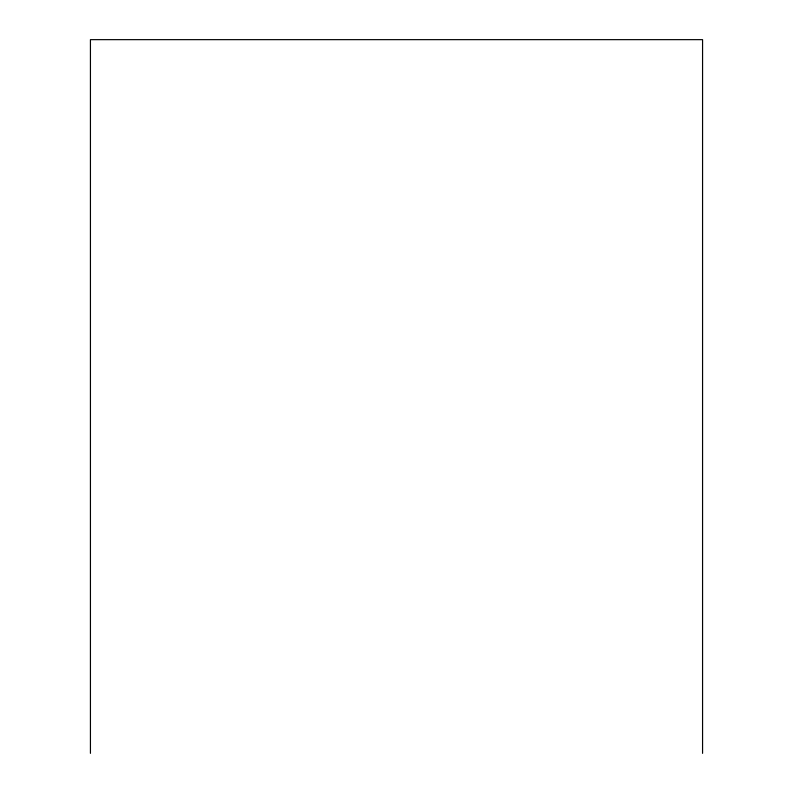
<?xml version="1.0" encoding="UTF-8"?>
<svg xmlns="http://www.w3.org/2000/svg" width="793" height="793" viewBox="0 0 793 793"><rect width="100%" height="100%" fill="white"/><g stroke="black" fill="none" stroke-linecap="round" stroke-linejoin="round"><path stroke-width="1.19" d="M702.568 753.35L702.568 39.65L90.432 39.65L90.432 753.35"/></g></svg>
